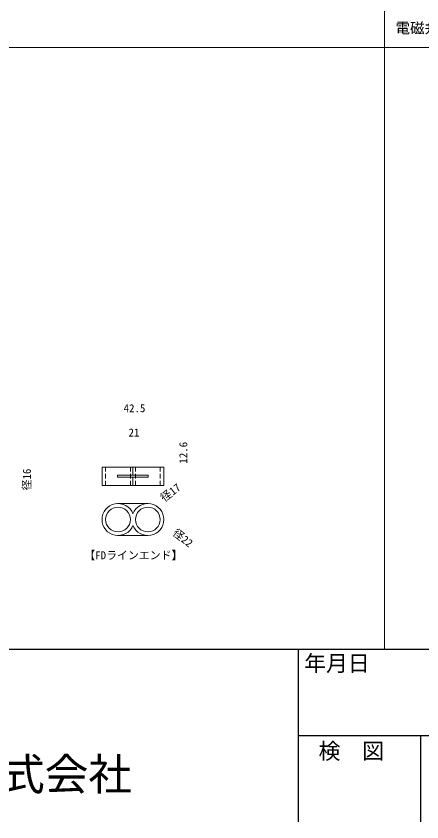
# Model space of a CAD drawing. Units: millimetres, scale not verified. Extents: x -6581 to 4035, y -1763 to 3972.
# Drawn here: x -978 to 137, y -1763 to 452 of the extents above; entities that cross this region are included whole.
import ezdxf
from ezdxf.enums import TextEntityAlignment as Align

# ---------------------------------------------------------------- set-up
doc = ezdxf.new("R2010")
doc.units = ezdxf.units.MM
doc.header["$LTSCALE"] = 2
doc.linetypes.add('USER5', pattern=[9.525, 6.35, -3.175])
for name, color, linetype, lineweight in [('0-3_MOJI', 7, 'Continuous', 18), ('8-1_buhin', 2, 'Continuous', 18), ('8-3_sunpo', 7, 'Continuous', 20), ('8-5_moji', 7, 'Continuous', 18), ('8-6__E-2_WAKU', 7, 'Continuous', 18), ('8-9_WAKU', 4, 'Continuous', 30)]:
    doc.layers.add(name, color=color, linetype=linetype, lineweight=lineweight)
doc.styles.add('ＭＳ ゴシック', font='')
doc.styles.get('ＭＳ ゴシック').set_extended_font_data('MS Gothic')

msp = doc.modelspace()

# ---------------------------------------------------------------- linework, layer by layer
at = {"layer": '0-3_MOJI'}
msp.add_line((4034.519, 365.439), (34.519, 365.439), dxfattribs=at)
at = {"layer": '8-1_buhin', "linetype": 'USER5'}
for p, q in [((-732.099, -837.931), (-732.099, -787.531)), ((-664.099, -787.531), (-664.099, -837.931)), ((-650.099, -787.531), (-650.099, -837.931)), ((-582.099, -837.931), (-582.099, -787.531))]:
    msp.add_line(p, q, dxfattribs=at)
at = {"layer": '8-1_buhin'}
for p, q in [((-657.099, -787.531), (-657.099, -809.731)), ((-657.099, -815.731), (-657.099, -837.931)), ((-699.099, -887.816), (-615.099, -887.816)), ((-699.099, -975.793), (-616.105, -975.805))]:
    msp.add_line(p, q, dxfattribs=at)
for points in [[(-742.099, -837.931), (-742.099, -787.531), (-572.099, -787.531), (-572.099, -837.931)], [(-615.099, -809.731), (-615.099, -815.731), (-699.099, -815.731), (-699.099, -809.731)]]:
    msp.add_lwpolyline(points, close=True, dxfattribs=at)
for centre in [(-698.099, -931.805), (-616.099, -931.805)]:
    msp.add_circle(centre, 34, dxfattribs=at)
for centre, start, end in [((-698.099, -931.805), 21.27997, 338.72003), ((-616.099, -931.805), 201.27997, 158.72003)]:
    msp.add_arc(centre, 44, start, end, dxfattribs=at)
at = {"layer": '8-6__E-2_WAKU'}
for p, q in [((34.519, 465.439), (34.519, -1287.895)), ((-3965.481, 365.439), (4034.519, 365.439))]:
    msp.add_line(p, q, dxfattribs=at)
at = {"layer": '8-6__E-2_WAKU', "color": 4, "lineweight": 30}
msp.add_line((-3965.481, -1287.895), (4034.519, -1287.895), dxfattribs=at)
at = {"layer": '8-9_WAKU'}
for p, q in [((-202.481, -1287.895), (-202.481, -1762.895)), ((-202.481, -1525.395), (3559.519, -1525.395)), ((133.185, -1525.395), (133.185, -1762.895))]:
    msp.add_line(p, q, dxfattribs=at)

# ---------------------------------------------------------------- texts
at = {"layer": '8-3_sunpo', "style": 'ＭＳ ゴシック'}
for s, p in [('42.5', (-682.784, -643.505)), ('21', (-669.179, -710.334))]:
    msp.add_text(s, height=21.99, dxfattribs=at).set_placement(p, align=Align.BOTTOM_LEFT)
for s, rotation, p in [('12.6', 90, (-501.039, -778.132)), ('径16', 90, (-931.002, -851.855)), ('径17', 36.753, (-567.372, -889.692)), ('径22', 321.36, (-554.225, -977.428))]:
    msp.add_text(s, height=21.99, rotation=rotation, dxfattribs=at).set_placement(p, align=Align.BOTTOM_LEFT)
at = {"layer": '8-5_moji', "style": 'ＭＳ ゴシック'}
for s, height, p in [('電磁弁・電磁弁ボックスセット\u3000詳細', 29.33, (64.519, 395.883)), ('【FDラインエンド】', 21.99, (-790.917, -1047.727)), ('年月日', 43.99, (-186.14, -1362.253)), ('検\u3000図', 43.99, (-146.852, -1603.532)), ('田島緑化プラス株式会社', 87.98, (-1979.687, -1702.134))]:
    msp.add_text(s, height=height, dxfattribs=at).set_placement(p, align=Align.BOTTOM_LEFT)

doc.saveas('drawing.dxf')
